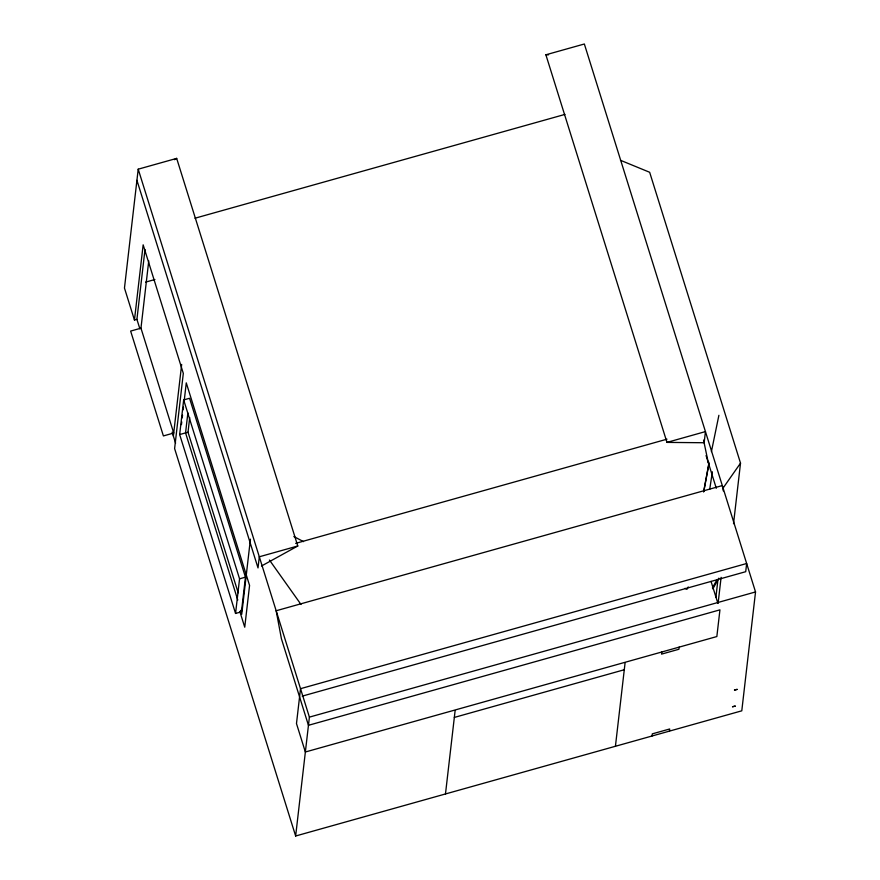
<?xml version="1.0" encoding="UTF-8"?>
<svg xmlns="http://www.w3.org/2000/svg" width="880" height="880" viewBox="0 0 880 880"><rect width="100%" height="100%" fill="white"/><g stroke="black" fill="none" stroke-linecap="round" stroke-linejoin="round"><path stroke-width="1.32" d="M261.525 565.994L297.781 545.996L176.682 158.389L138.215 169.18L124.465 288.057L134.453 320.045L136.917 319.352L144.991 249.524M134.453 320.045L143.154 244.838L183.315 373.384L174.614 448.591L295.647 836L741.785 710.82L755.535 591.943L584.353 44L545.886 54.791L666.974 442.398L704.154 442.739L705.441 431.596L666.974 442.398M140.965 328.174L130.636 331.078L163.394 435.93L173.723 433.026L140.965 328.174L148.753 260.909M173.371 436.051L181.665 364.408M179.663 434.555L183.667 399.927L189.563 398.277L245.454 577.17L241.45 611.798L235.554 613.448L179.663 434.555L188.012 432.212L189.717 417.56M181.445 424.611L181.753 421.916M182.226 417.879L182.534 415.184M183.161 409.805L183.469 407.11M184.096 401.72L186.274 382.866L249.568 585.453L244.739 627.198L239.833 611.523M187.869 412.918L185.559 432.905L237.776 600.05M235.554 613.448L239.558 578.82L183.667 399.927M250.426 539.165L241.736 614.262L240.515 610.346M295.647 836L309.397 717.123L138.215 169.18M445.478 793.958L455.114 710.677M615.428 746.273L625.064 662.992M652.069 735.988L652.311 733.854L669.691 728.981L669.449 731.115M661.782 651.992L661.54 654.126L678.92 649.253L679.162 647.119M712.36 471.801L709.731 489.291M715.902 597.344L717.926 579.777M718.135 603.009L721.105 577.335M733.524 523.677L740.52 463.144L649.66 172.282L620.466 160.292M703.637 491.788L708.818 463.716M703.736 491.755L708.972 463.672M711.425 451.583L718.894 415.294M688.237 586.949L686.895 589.336L685.014 588.346M712.426 587.884L717.079 579.601M712.844 588.841L718.828 578.182M722.931 488.257L740.52 463.144M174.35 159.676L176.682 158.389M194.964 218.229L564.982 114.4M145.64 282.117L154.913 279.51M295.647 543.378L666.985 439.175M297.781 545.996L259.303 556.787L258.016 567.93L136.928 180.323M239.558 578.82L245.454 577.17M709.071 462.374L708.268 462.594L703.56 440.11M302.214 696.135L745.712 571.692L746.658 563.508L300.52 688.688L296.483 723.569L305.36 752.004L716.848 636.548L719.939 609.851L308.451 725.307L281.435 638.825L276.166 610.753L722.304 485.573L723.305 490.919M309.397 717.123L755.535 591.943M454.333 717.431L624.272 669.746M545.886 54.791L548.537 54.824M293.854 536.547L303.534 541.629M269.445 560.043L301.004 604.472M706.068 455.554L716.298 488.268M711.051 581.416L717.915 603.394M188.012 432.212L238.194 592.823M136.917 319.352L139.876 328.834M172.139 432.124L175.593 443.157M734.481 690.041L737.132 689.392L734.481 690.041M732.545 706.739L735.196 706.101L732.545 706.739"/></g></svg>
